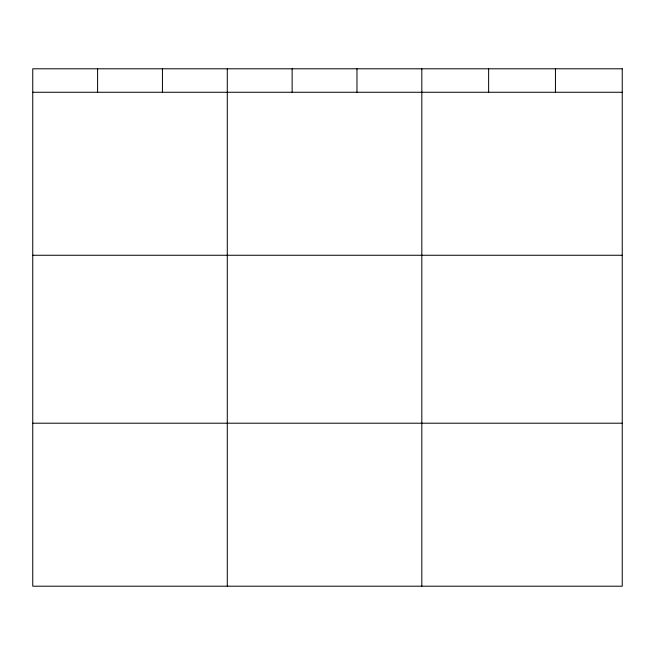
<?xml version="1.0" encoding="UTF-8"?>
<svg xmlns="http://www.w3.org/2000/svg" width="655" height="655" viewBox="0 0 655 655"><rect width="100%" height="100%" fill="white"/><g stroke="black" fill="none" stroke-linecap="round" stroke-linejoin="round"><path stroke-width="0.98" d="M32.75 92.265L622.25 92.265M32.75 255.262L622.25 255.262M32.75 423.204L622.25 423.204M555.44 68.8L555.44 92.265M488.63 68.8L488.63 92.265M421.82 68.8L421.82 586.2M356.975 68.8L356.975 92.265M292.13 68.8L292.13 92.265M227.285 68.8L227.285 586.2M162.44 68.8L162.44 92.265M97.595 68.8L97.595 92.265M622.25 68.8L32.75 68.8L32.75 586.2L622.25 586.2L622.25 68.8"/></g></svg>
